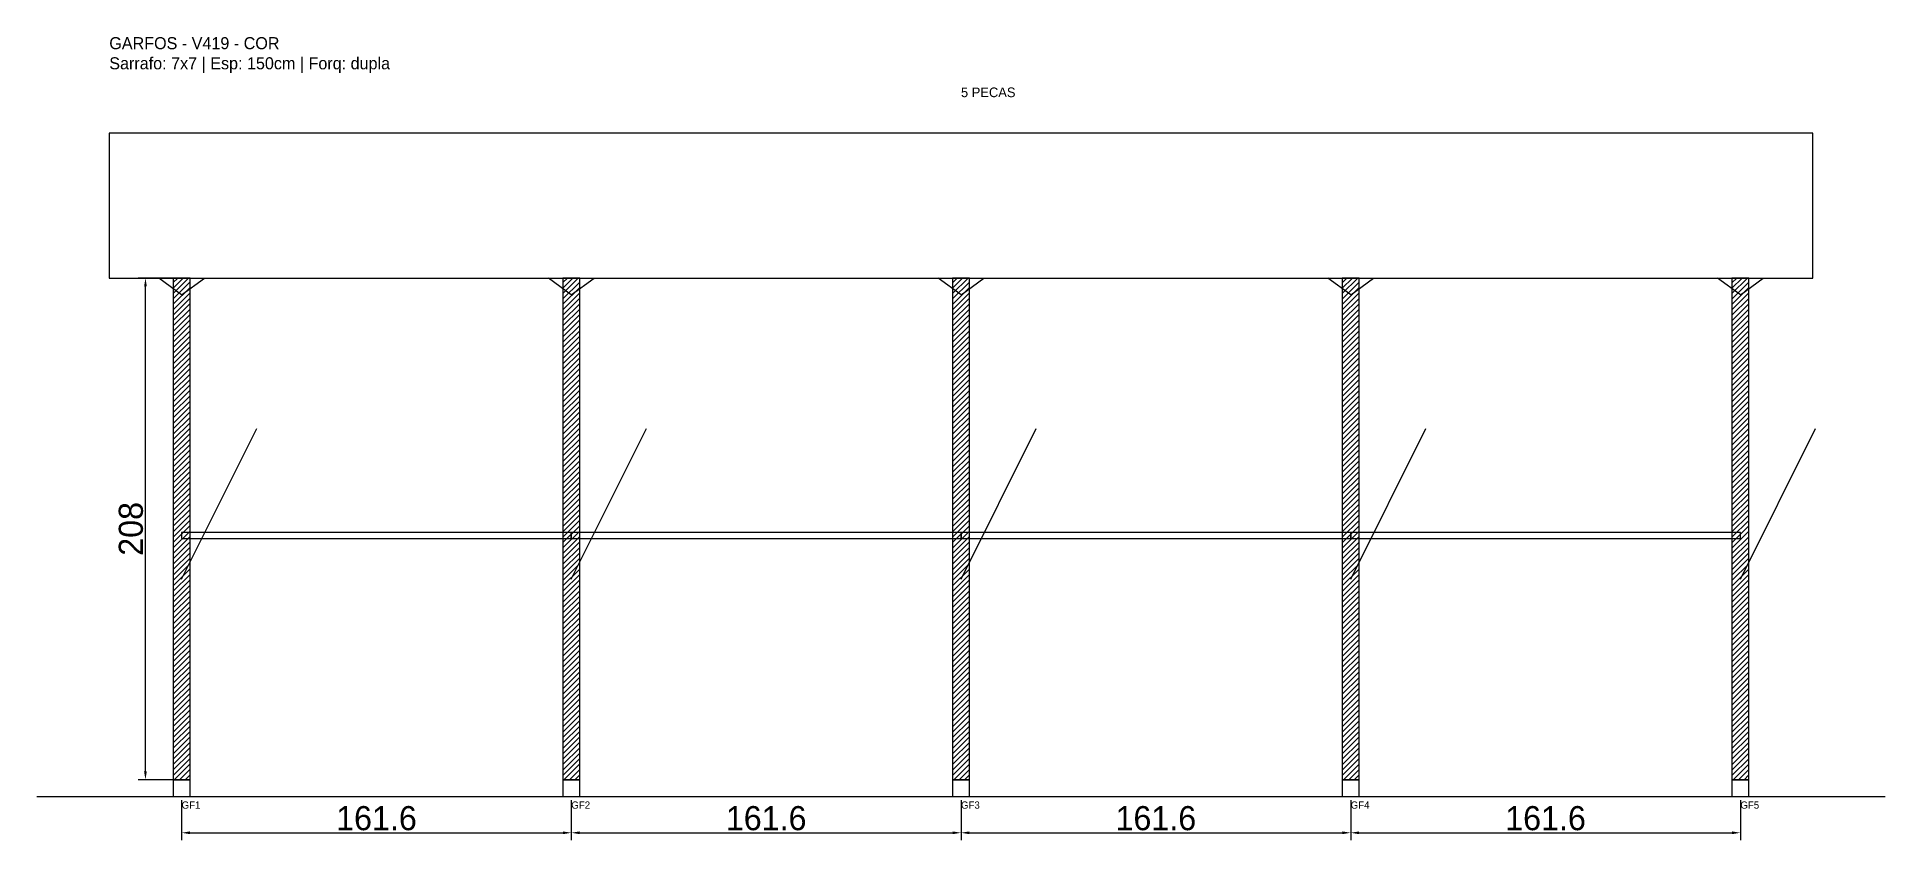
# Model space of a CAD drawing. Header units: metres. Extents: x -30 to 736, y -25 to 308.
import ezdxf

# ---------------------------------------------------------------- set-up
doc = ezdxf.new("R2010")
doc.units = ezdxf.units.M
for name, color, linetype in [('BARRA_ANCORAGEM', 1, 'Continuous'), ('COTA', 241, 'Continuous'), ('GARFOS OK', 3, 'Continuous'), ('NOME DA VIGA', 6, 'Continuous'), ('SARR_7x7', 40, 'Continuous'), ('TIRAS REESCORAMENTO', 252, 'Continuous'), ('VIGAS', 3, 'Continuous')]:
    doc.layers.add(name, color=color, linetype=linetype)
doc.dimstyles.new('EZ DXF', dxfattribs={"dimtxt": 10, "dimasz": 3.5, "dimexe": 3, "dimexo": 1.5, "dimgap": 1, "dimtad": 1, "dimdec": 1, "dimdsep": 46, "dimcen": 2.5, "dimazin": 3, "dimtfac": 1, "dimtmove": 0, "dimatfit": 3})

msp = doc.modelspace()

# ---------------------------------------------------------------- hatches: boundary and pattern name
at = {"layer": 'COTA'}
h = msp.add_hatch(dxfattribs=at)
h.set_pattern_fill('ANSI31', scale=0.5)
h.paths.add_polyline_path([(26.5, 0), (33.5, 0), (33.5, 208), (26.5, 208)])
h = msp.add_hatch(dxfattribs=at)
h.set_pattern_fill('ANSI31', scale=0.5)
h.paths.add_polyline_path([(188.125, 0), (195.125, 0), (195.125, 208), (188.125, 208)])
h = msp.add_hatch(dxfattribs=at)
h.set_pattern_fill('ANSI31', scale=0.5)
h.paths.add_polyline_path([(349.75, 0), (356.75, 0), (356.75, 208), (349.75, 208)])
h = msp.add_hatch(dxfattribs=at)
h.set_pattern_fill('ANSI31', scale=0.5)
h.paths.add_polyline_path([(511.375, 0), (518.375, 0), (518.375, 208), (511.375, 208)])
h = msp.add_hatch(dxfattribs=at)
h.set_pattern_fill('ANSI31', scale=0.5)
h.paths.add_polyline_path([(673, 0), (680, 0), (680, 208), (673, 208)])

# ---------------------------------------------------------------- linework, layer by layer
at = {"layer": 'BARRA_ANCORAGEM'}
for p, q in [((30, 83.2), (61.2, 145.6)), ((191.625, 83.2), (222.825, 145.6)), ((353.25, 83.2), (384.45, 145.6)), ((514.875, 83.2), (546.075, 145.6)), ((676.5, 83.2), (707.7, 145.6))]:
    msp.add_line(p, q, dxfattribs=at)
at = {"layer": 'GARFOS OK'}
for p, q in [((30, 201), (20.5, 208)), ((20.5, 208), (39.5, 208)), ((30, 201), (39.5, 208)), ((191.625, 201), (182.125, 208)), ((182.125, 208), (201.125, 208)), ((191.625, 201), (201.125, 208)), ((353.25, 201), (343.75, 208)), ((343.75, 208), (362.75, 208)), ((353.25, 201), (362.75, 208)), ((514.875, 201), (505.375, 208)), ((505.375, 208), (524.375, 208)), ((514.875, 201), (524.375, 208)), ((676.5, 201), (667, 208)), ((667, 208), (686, 208)), ((676.5, 201), (686, 208))]:
    msp.add_line(p, q, dxfattribs=at)
at = {"layer": 'GARFOS OK', "linetype": 'CONTINUOUS'}
msp.add_line((-30, -7), (736.5, -7), dxfattribs=at)
at = {"layer": 'GARFOS OK'}
for points in [[(26.5, 0), (33.5, 0), (33.5, 208), (26.5, 208), (26.5, 0)], [(188.125, 0), (195.125, 0), (195.125, 208), (188.125, 208), (188.125, 0)], [(349.75, 0), (356.75, 0), (356.75, 208), (349.75, 208), (349.75, 0)], [(511.375, 0), (518.375, 0), (518.375, 208), (511.375, 208), (511.375, 0)], [(673, 0), (680, 0), (680, 208), (673, 208), (673, 0)]]:
    msp.add_lwpolyline(points, dxfattribs=at)
at = {"layer": 'SARR_7x7'}
for points in [[(26.5, -7), (33.5, -7), (33.5, 0), (26.5, 0), (26.5, -7)], [(188.125, -7), (195.125, -7), (195.125, 0), (188.125, 0), (188.125, -7)], [(349.75, -7), (356.75, -7), (356.75, 0), (349.75, 0), (349.75, -7)], [(511.375, -7), (518.375, -7), (518.375, 0), (511.375, 0), (511.375, -7)], [(673, -7), (680, -7), (680, 0), (673, 0), (673, -7)]]:
    msp.add_lwpolyline(points, dxfattribs=at)
at = {"layer": 'TIRAS REESCORAMENTO'}
for points in [[(30, 100), (191.625, 100), (191.625, 102.5), (30, 102.5), (30, 100)], [(191.625, 100), (353.25, 100), (353.25, 102.5), (191.625, 102.5), (191.625, 100)], [(353.25, 100), (514.875, 100), (514.875, 102.5), (353.25, 102.5), (353.25, 100)], [(514.875, 100), (676.5, 100), (676.5, 102.5), (514.875, 102.5), (514.875, 100)]]:
    msp.add_lwpolyline(points, dxfattribs=at)
at = {"layer": 'VIGAS'}
msp.add_lwpolyline([(0, 208), (706.5, 208), (706.5, 268), (0, 268), (0, 208)], dxfattribs=at)

# ---------------------------------------------------------------- texts
at = {"layer": 'NOME DA VIGA'}
for s, height, p in [('5 PECAS', 4, (353.25, 283)), ('GF1', 3, (30, -12)), ('GF2', 3, (191.625, -12)), ('GF3', 3, (353.25, -12)), ('GF4', 3, (514.875, -12)), ('GF5', 3, (676.5, -12))]:
    msp.add_text(s, height=height, dxfattribs=at).set_placement(p)
at = {"layer": 'NOME DA VIGA', "insert": (0, 293), "char_height": 5, "attachment_point": 7}
msp.add_mtext('GARFOS - V419 - COR\\PSarrafo: 7x7 | Esp: 150cm | Forq: dupla', dxfattribs=at)

# ---------------------------------------------------------------- dimensions: what is measured, and where the dimension line sits
at = {"layer": 'COTA'}
msp.add_linear_dim(base=(15, 0), p1=(30, 0), p2=(30, 208), angle=90, dimstyle='EZ DXF', dxfattribs=at).render()
for base, p1, p2 in [((30, -22), (30, -7), (191.625, -7)), ((191.625, -22), (191.625, -7), (353.25, -7)), ((353.25, -22), (353.25, -7), (514.875, -7)), ((514.875, -22), (514.875, -7), (676.5, -7))]:
    msp.add_linear_dim(base=base, p1=p1, p2=p2, dimstyle='EZ DXF', dxfattribs=at).render()

doc.saveas('drawing.dxf')
